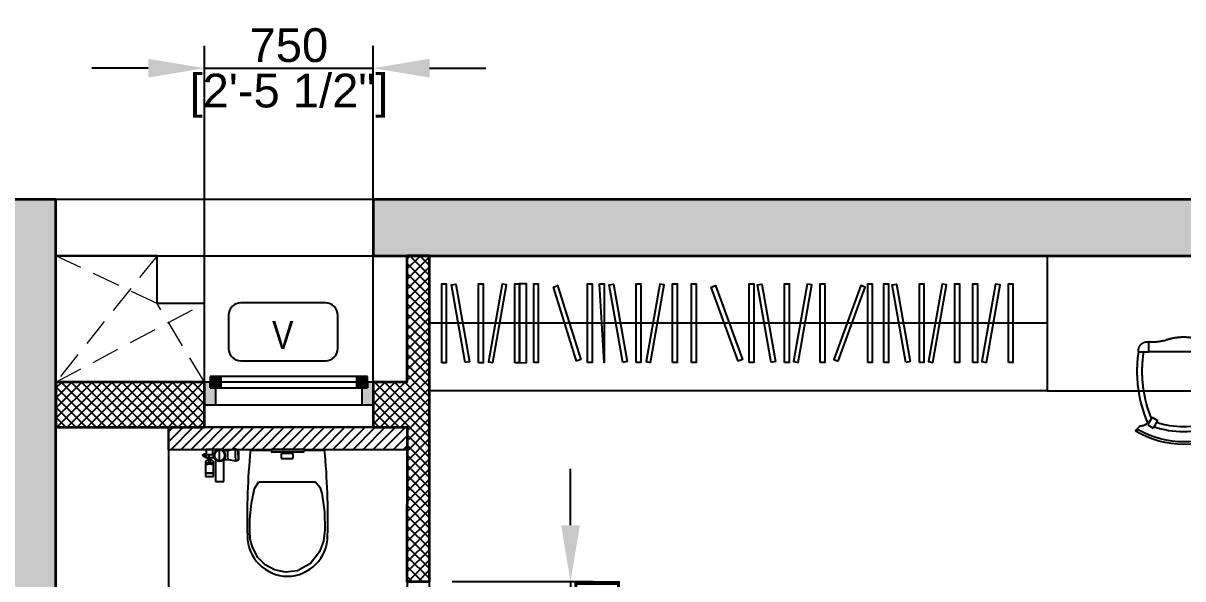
# Model space of a CAD drawing. Header units: millimetres. Extents: x -9946 to 131129, y -14823 to 207061.
# Drawn here: x 118998 to 124151, y 181561 to 184030 of the extents above; entities that cross this region are included whole.
import ezdxf
from ezdxf.enums import TextEntityAlignment as Align

# ---------------------------------------------------------------- set-up
doc = ezdxf.new("R2010")
doc.units = ezdxf.units.MM
doc.linetypes.add('( Hidden )', pattern=[0.375, 0.25, -0.125])
doc.linetypes.add('3BHK  WEST_UN-2$0$2024-08-30_TOWER-C$0$HIDDEN', pattern=[9.525, 6.35, -3.175])
for name, color, linetype in [('A-Dimensions', 4, 'Continuous'), ('A-Elevation 10', 8, 'Continuous'), ('A-Fixture', 8, 'Continuous'), ('A-Furniture', 8, 'Continuous'), ('A-Hatch', 252, 'Continuous'), ('A-Room Boundary', 44, 'Continuous'), ('A-Shaft', 8, 'Continuous'), ('A-Text Main', 44, 'Continuous'), ('A-Ventilator', 4, 'Continuous')]:
    doc.layers.add(name, color=color, linetype=linetype)
doc.layers.add('A-Wall', color=240, linetype='Continuous', lineweight=35)
doc.styles.add('2024-08-29_TOWER-A$0$simplex-0.8', font='simplex.shx', dxfattribs={"width": 0.8})
doc.styles.add('ARIAL', font='ARIALN.TTF')
doc.styles.add('S', font='arial.ttf', dxfattribs={"height": 150})
doc.dimstyles.new('DIMSMALL', dxfattribs={"dimtxt": 150, "dimasz": 250, "dimexe": 100, "dimexo": 100, "dimgap": 25, "dimtad": 1, "dimdec": 0, "dimtxsty": 'S', "dimcen": 0, "dimdle": 100, "dimclrd": 8, "dimclre": 8, "dimclrt": 256, "dimazin": 3, "dimtfac": 1, "dimtdec": 0, "dimtix": 1, "dimtmove": 0, "dimatfit": 3, "dimldrblk": '12_DatumFilled', "dimlwd": -1, "dimlwe": -1, "dimarcsym": 1})

# ---------------------------------------------------------------- blocks, each defined once
blk = doc.blocks.new('3BHK  WEST_UN-3$0$hjjhykl')
at = {"layer": 'A-Furniture', "linetype": 'Continuous'}
for points in [[(15771930.5, 1053024.5), (15774675.5, 1053024.8), (15774675.5, 1052424.8), (15771930.5, 1052424.5)], [(15771985.1, 1052549.4), (15771985.1, 1052899.4), (15772005.1, 1052899.4), (15772005.1, 1052549.4)], [(15772088.8, 1052550.3), (15772028, 1052895), (15772047.7, 1052898.4), (15772108.5, 1052553.7)], [(15772148.6, 1052549.4), (15772148.6, 1052899.4), (15772168.6, 1052899.4), (15772168.6, 1052549.4)], [(15772211.5, 1052550.3), (15772272.3, 1052895), (15772252.6, 1052898.4), (15772191.8, 1052553.7)], [(15772309.7, 1052549.4), (15772309.7, 1052899.4), (15772329.7, 1052899.4), (15772329.7, 1052549.4)], [(15772360.7, 1052549.4), (15772360.7, 1052899.4), (15772329.1, 1052899.5), (15772329.1, 1052549.5)], [(15772393.6, 1052549.5), (15772393.6, 1052899.5), (15772413.6, 1052899.5), (15772413.6, 1052549.5)], [(15772633, 1052549.5), (15772633, 1052899.5), (15772653, 1052899.5), (15772653, 1052549.5)], [(15772686, 1052899.5), (15772706, 1052899.5), (15772706, 1052549.5)], [(15772789.6, 1052550.4), (15772728.8, 1052895.1), (15772748.5, 1052898.5), (15772809.3, 1052553.9)], [(15772849.4, 1052549.5), (15772849.4, 1052899.5), (15772869.4, 1052899.5), (15772869.4, 1052549.5)], [(15772912.3, 1052550.4), (15772973.1, 1052895.1), (15772953.4, 1052898.5), (15772892.6, 1052553.9)], [(15773010.5, 1052549.5), (15773010.5, 1052899.5), (15773030.5, 1052899.5), (15773030.5, 1052549.5)], [(15773095, 1052549.5), (15773095, 1052899.5), (15773115, 1052899.5), (15773115, 1052549.5)], [(15773351.4, 1052549.5), (15773351.4, 1052899.5), (15773371.4, 1052899.5), (15773371.4, 1052549.5)], [(15773448.7, 1052550.4), (15773387.9, 1052895.1), (15773407.6, 1052898.5), (15773468.4, 1052553.9)], [(15773508.5, 1052549.5), (15773508.5, 1052899.5), (15773528.5, 1052899.5), (15773528.5, 1052549.5)], [(15773568.2, 1052550.4), (15773629, 1052895.1), (15773609.3, 1052898.5), (15773548.5, 1052553.9)], [(15773666.4, 1052549.5), (15773666.4, 1052899.5), (15773686.4, 1052899.5), (15773686.4, 1052549.5)], [(15773878.1, 1052549.5), (15773878.1, 1052899.5), (15773898.1, 1052899.5), (15773898.1, 1052549.5)], [(15773949.9, 1052549.5), (15773949.9, 1052899.5), (15773969.9, 1052899.5), (15773969.9, 1052549.5)], [(15774047.3, 1052550.4), (15773986.5, 1052895.1), (15774006.2, 1052898.5), (15774066.9, 1052553.9)], [(15774107.1, 1052549.5), (15774107.1, 1052899.5), (15774127.1, 1052899.5), (15774127.1, 1052549.5)], [(15774166.7, 1052550.4), (15774227.5, 1052895.1), (15774207.8, 1052898.5), (15774147.1, 1052553.9)], [(15774265, 1052549.5), (15774265, 1052899.5), (15774285, 1052899.5), (15774285, 1052549.5)], [(15774345.1, 1052549.5), (15774345.1, 1052899.5), (15774365.1, 1052899.5), (15774365.1, 1052549.5)], [(15774404.8, 1052550.4), (15774465.6, 1052895.1), (15774445.9, 1052898.5), (15774385.1, 1052553.9)], [(15774503, 1052549.5), (15774503, 1052899.5), (15774523, 1052899.5), (15774523, 1052549.5)], [(15772583.4, 1052556.6), (15772480.7, 1052885.5), (15772499.5, 1052892.3), (15772602.2, 1052563.4)], [(15773301.9, 1052556.6), (15773182.2, 1052885.5), (15773201, 1052892.3), (15773320.7, 1052563.4)], [(15773746, 1052556.6), (15773865.7, 1052885.5), (15773846.9, 1052892.3), (15773727.2, 1052563.4)]]:
    blk.add_lwpolyline(points, close=True, dxfattribs=at)
blk.add_lwpolyline([(15774675.5, 1052724.4), (15771930.5, 1052724.4)], dxfattribs=at)
blk = doc.blocks.new('3BHK  WEST_UN-2$0$2024-08-30_TOWER-C$0$STUDY TABLE CHAIR')
at = {"linetype": '3BHK  WEST_UN-2$0$2024-08-30_TOWER-C$0$HIDDEN', "ltscale": 0.1}
for p, q in [((-0.1555, 0.4111), (-0.1555, 0.4556)), ((0.1556, 0.4111), (0.1556, 0.4556)), ((-0.1999, 0.4111), (-0.1555, 0.4111)), ((-0.1555, 0.4111), (0.1556, 0.4111)), ((0.2001, 0.4111), (0.1556, 0.4111))]:
    blk.add_line(p, q, dxfattribs=at)
for p, q in [((-0.1407, 0.1205), (-0.1601, 0.0868)), ((-0.1407, 0.1205), (-0.1166, 0.1066)), ((-0.1166, 0.1066), (-0.1361, 0.0729)), ((0.1408, 0.1205), (0.1168, 0.1066)), ((0.1168, 0.1066), (0.1362, 0.0729)), ((0.1408, 0.1205), (0.1603, 0.0868)), ((-0.1601, 0.0868), (-0.1361, 0.0729)), ((0.1603, 0.0868), (0.1362, 0.0729)), ((0.2129, 0.0621), (0.2143, 0.0597))]:
    blk.add_line(p, q)
for centre, radius, start, end in [((0.0001, 0.2324), 0.2454, 68.7607, 111.2393), ((-0.1629, 0.4185), 0.0378, 78.6583, 191.3417), ((-0.1365, 0.6309), 0.1764, 263.8312, 285.6961), ((0.1367, 0.6309), 0.1764, 254.3039, 276.1688), ((0.1631, 0.4185), 0.0378, 348.6583, 101.3417), ((0.3729, 0.325), 0.5793, 171.4462, 187.5978), ((0.3729, 0.325), 0.557, 171.1022, 187.9028), ((-0.3726, 0.325), 0.557, 352.0972, 8.8978), ((-0.3726, 0.325), 0.5793, 352.4022, 8.5538)]:
    blk.add_arc(centre, radius, start, end, dxfattribs=at)
for centre, radius, start, end in [((0.3729, 0.325), 0.5793, 187.5978, 203.7494), ((0.3729, 0.325), 0.557, 187.9028, 202.0547), ((-0.3726, 0.325), 0.557, 337.9453, 352.0972), ((-0.3726, 0.325), 0.5793, 336.2506, 352.4022), ((-0.2058, 0.0575), 0.00864, 63.5361, 166.1654), ((0, 0.4148), 0.4148, 238.902, 301.1196), ((0, 0.4148), 0.4037, 239.9747, 300.0253), ((0.0001, 0.4667), 0.4111, 251.0753, 288.9247), ((0.0001, 0.4667), 0.3889, 251.717, 288.283), ((0.2058, 0.0581), 0.00814, 29.3011, 117.8056)]:
    blk.add_arc(centre, radius, start, end)
for points, knots in [([(-0.2102, 0.0649), (-0.2048, 0.0722), (-0.1961, 0.0837), (-0.179, 0.0843), (-0.1605, 0.0918), (-0.1515, 0.1042), (-0.1443, 0.1142)], [0, 0, 0, 0, 1.141957, 1.816294, 2.20041, 3.805403, 3.805403, 3.805403, 3.805403]), ([(0.21, 0.0651), (0.2047, 0.0722), (0.1963, 0.0837), (0.1793, 0.0842), (0.1608, 0.0918), (0.1519, 0.1042), (0.1446, 0.1142)], [0, 0, 0, 0, 1.119264, 1.793601, 2.177718, 3.782711, 3.782711, 3.782711, 3.782711])]:
    blk.add_open_spline(points, degree=3, knots=knots)
blk = doc.blocks.new('A$C68b82993')
at = {"layer": 'A-Furniture', "ltscale": 600}
blk.add_lwpolyline([(1200, 0), (1200, 600), (0, 600), (0, 0)], close=True, dxfattribs=at)
at = {"layer": 'A-Furniture', "ltscale": 600, "xscale": -1000, "yscale": 1000, "zscale": 1000}
blk.add_blockref('3BHK  WEST_UN-2$0$2024-08-30_TOWER-C$0$STUDY TABLE CHAIR', (606.6, -238.7), dxfattribs=at)
blk = doc.blocks.new('3BHK  WEST_UN-2$0$fgdskokjmfv')
at = {"layer": 'A-Fixture', "linetype": 'Continuous'}
for p, q in [((15769217.4, 1072186.7), (15769217.5, 1072186.9)), ((15769217.4, 1072186.5), (15769217.4, 1072186.7)), ((15769217.4, 1072186.3), (15769217.4, 1072186.5)), ((15769217.4, 1072186.1), (15769217.4, 1072186.3)), ((15769217.4, 1072186.3), (15769217.4, 1072186.3)), ((15769217.5, 1072185.9), (15769217.4, 1072186.1)), ((15769217.5, 1072187.3), (15769217.6, 1072187.5)), ((15769217.5, 1072187.1), (15769217.5, 1072187.3)), ((15769217.5, 1072186.9), (15769217.5, 1072187.1)), ((15769217.5, 1072185.7), (15769217.5, 1072185.9)), ((15769217.5, 1072185.5), (15769217.5, 1072185.7)), ((15769217.5, 1072185.3), (15769217.5, 1072185.5)), ((15769217.6, 1072185.1), (15769217.5, 1072185.3)), ((15769217.6, 1072187.7), (15769217.7, 1072187.9)), ((15769217.6, 1072187.5), (15769217.6, 1072187.7)), ((15769217.6, 1072184.9), (15769217.6, 1072185.1)), ((15769217.7, 1072184.7), (15769217.6, 1072184.9)), ((15769217.7, 1072187.9), (15769217.8, 1072188.1)), ((15769217.8, 1072184.5), (15769217.7, 1072184.7)), ((15769217.8, 1072188.3), (15769217.9, 1072188.5)), ((15769217.8, 1072188.1), (15769217.8, 1072188.3)), ((15769217.8, 1072184.3), (15769217.8, 1072184.5)), ((15769217.9, 1072184.2), (15769217.8, 1072184.3)), ((15769217.9, 1072188.5), (15769218, 1072188.7)), ((15769218, 1072184), (15769217.9, 1072184.2)), ((15769218, 1072188.7), (15769218.1, 1072188.8)), ((15769218.1, 1072183.8), (15769218, 1072184)), ((15769218.1, 1072188.8), (15769218.2, 1072189)), ((15769218.2, 1072183.6), (15769218.1, 1072183.8)), ((15769218.2, 1072189), (15769218.3, 1072189.2)), ((15769218.3, 1072183.5), (15769218.2, 1072183.6)), ((15769218.3, 1072189.2), (15769218.4, 1072189.3)), ((15769218.5, 1072183.3), (15769218.3, 1072183.5)), ((15769218.4, 1072189.3), (15769218.5, 1072189.5)), ((15769218.5, 1072189.5), (15769218.7, 1072189.6)), ((15769218.6, 1072183.2), (15769218.5, 1072183.3)), ((15769218.7, 1072183), (15769218.6, 1072183.2)), ((15769218.7, 1072189.6), (15769218.8, 1072189.8)), ((15769218.8, 1072182.9), (15769218.7, 1072183)), ((15769218.8, 1072189.8), (15769218.9, 1072189.9)), ((15769219, 1072182.7), (15769218.8, 1072182.9)), ((15769218.9, 1072189.9), (15769219.1, 1072190.1)), ((15769219.1, 1072182.6), (15769219, 1072182.7)), ((15769219.1, 1072190.1), (15769219.2, 1072190.2)), ((15769219.3, 1072182.5), (15769219.1, 1072182.6)), ((15769219.2, 1072190.2), (15769219.4, 1072190.3)), ((15769219.4, 1072182.3), (15769219.3, 1072182.5)), ((15769219.4, 1072190.3), (15769219.6, 1072190.4)), ((15769219.6, 1072182.2), (15769219.4, 1072182.3)), ((15769219.6, 1072190.4), (15769219.7, 1072190.6)), ((15769219.8, 1072182.1), (15769219.6, 1072182.2)), ((15769219.7, 1072190.6), (15769219.9, 1072190.7)), ((15769219.9, 1072182), (15769219.8, 1072182.1)), ((15769219.9, 1072190.7), (15769220.1, 1072190.8)), ((15769220.1, 1072181.9), (15769219.9, 1072182)), ((15769220.1, 1072190.8), (15769220.3, 1072190.8)), ((15769220.3, 1072181.8), (15769220.1, 1072181.9)), ((15769220.3, 1072190.8), (15769220.4, 1072190.9)), ((15769220.5, 1072181.7), (15769220.3, 1072181.8)), ((15769220.4, 1072190.9), (15769220.6, 1072191)), ((15769220.7, 1072181.7), (15769220.5, 1072181.7)), ((15769220.6, 1072191), (15769220.8, 1072191.1)), ((15769220.9, 1072181.6), (15769220.7, 1072181.7)), ((15769220.8, 1072191.1), (15769221, 1072191.1)), ((15769221, 1072181.5), (15769220.9, 1072181.6)), ((15769221, 1072191.1), (15769221.2, 1072191.2)), ((15769221.2, 1072181.5), (15769221, 1072181.5)), ((15769221.2, 1072191.2), (15769221.4, 1072191.2)), ((15769221.4, 1072181.4), (15769221.2, 1072181.5)), ((15769221.4, 1072191.2), (15769221.6, 1072191.3)), ((15769221.6, 1072181.4), (15769221.4, 1072181.4)), ((15769221.6, 1072191.3), (15769221.8, 1072191.3)), ((15769221.8, 1072181.4), (15769221.6, 1072181.4)), ((15769221.8, 1072191.3), (15769222, 1072191.3)), ((15769222, 1072181.4), (15769221.8, 1072181.4)), ((15769222, 1072191.3), (15769222.2, 1072191.3)), ((15769222.2, 1072181.3), (15769222, 1072181.4)), ((15769222.2, 1072191.3), (15769222.4, 1072191.3)), ((15769222.4, 1072181.3), (15769222.2, 1072181.3)), ((15769222.4, 1072191.3), (15769222.4, 1072191.3)), ((15769222.5, 1072191.3), (15769222.4, 1072191.3)), ((15769222.4, 1072191.3), (15769222.4, 1072191.3)), ((15769222.4, 1072191.3), (15769222.5, 1072191.3)), ((15769222.5, 1072181.3), (15769222.4, 1072181.3)), ((15769222.4, 1072181.3), (15769222.4, 1072181.3)), ((15769222.4, 1072181.3), (15769222.5, 1072181.3)), ((15769222.6, 1072191.3), (15769222.5, 1072191.3)), ((15769222.5, 1072191.3), (15769222.5, 1072191.3)), ((15769222.5, 1072191.3), (15769222.7, 1072191.3)), ((15769222.6, 1072181.3), (15769222.5, 1072181.3)), ((15769222.5, 1072181.3), (15769222.5, 1072181.3)), ((15769222.5, 1072181.3), (15769222.7, 1072181.3)), ((15769222.8, 1072191.3), (15769222.6, 1072191.3)), ((15769222.8, 1072181.3), (15769222.6, 1072181.3)), ((15769222.7, 1072191.3), (15769222.9, 1072191.3)), ((15769222.7, 1072181.3), (15769222.8, 1072181.3)), ((15769232.1, 1072191.3), (15769222.8, 1072191.3)), ((15769222.8, 1072181.3), (15769228.8, 1072181.3)), ((15769223, 1072181.3), (15769222.8, 1072181.3)), ((15769222.9, 1072191.3), (15769223.1, 1072191.3)), ((15769223.3, 1072181.3), (15769223, 1072181.3)), ((15769223.1, 1072191.3), (15769223.4, 1072191.3)), ((15769223.6, 1072181.3), (15769223.3, 1072181.3)), ((15769223.4, 1072191.3), (15769223.8, 1072191.3)), ((15769224, 1072181.3), (15769223.6, 1072181.3)), ((15769223.8, 1072191.3), (15769224.2, 1072191.3)), ((15769224.4, 1072181.3), (15769224, 1072181.3)), ((15769224.2, 1072191.3), (15769224.7, 1072191.3)), ((15769224.9, 1072181.3), (15769224.4, 1072181.3)), ((15769228.6, 1072190), (15769228.8, 1072176)), ((15769228.7, 1072190), (15769232.9, 1072190)), ((15769233.2, 1072176), (15769228.9, 1072176)), ((15769231.8, 1072211.9), (15769232.1, 1072190)), ((15769309.2, 1072211.9), (15769231.8, 1072211.9)), ((15769232.9, 1072190), (15769239.6, 1072190)), ((15769233.1, 1072183), (15769232.9, 1072190)), ((15769233.2, 1072176), (15769233.1, 1072183)), ((15769239.6, 1072176), (15769233.2, 1072176)), ((15769239.6, 1072190), (15769243.9, 1072190)), ((15769243.8, 1072176), (15769239.6, 1072176)), ((15769240, 1072176), (15769240, 1072167.3)), ((15769242, 1072176), (15769242, 1072161.6)), ((15769243.9, 1072183), (15769243.8, 1072176)), ((15769247.1, 1072176), (15769243.8, 1072176)), ((15769243.9, 1072190), (15769247.1, 1072190)), ((15769243.9, 1072190), (15769243.9, 1072183)), ((15769247.1, 1072190), (15769264.5, 1072190)), ((15769264.4, 1072176), (15769247.1, 1072176)), ((15769252.2, 1072161.6), (15769252.2, 1072176)), ((15769254.3, 1072167.3), (15769254.3, 1072176)), ((15769262.2, 1072190), (15769262.5, 1072211.9)), ((15769262.2, 1072191.3), (15769262.5, 1072191.3)), ((15769262.5, 1072191.3), (15769263.8, 1072191.3)), ((15769263.8, 1072191.3), (15769265.2, 1072191.3)), ((15769264.4, 1072183), (15769264.5, 1072190)), ((15769264.4, 1072176), (15769264.4, 1072183)), ((15769265.9, 1072181.3), (15769264.5, 1072181.3)), ((15769265.2, 1072191.3), (15769266.5, 1072191.3)), ((15769266.6, 1072181.3), (15769265.9, 1072181.3)), ((15769274.3, 1072211.9), (15769274.3, 1072210.2)), ((15769274.3, 1072210.2), (15769274.3, 1072208.5)), ((15769274.3, 1072208.5), (15769274.3, 1072206.8)), ((15769274.3, 1072206.8), (15769274.3, 1072205.4)), ((15769292.1, 1072163.3), (15769292.1, 1072209.4)), ((15769309.2, 1072211.4), (15769309.2, 1072211.9)), ((15769309.2, 1072209.7), (15769309.2, 1072211.4)), ((15769309.2, 1072208), (15769309.2, 1072209.7)), ((15769309.2, 1072206.4), (15769309.2, 1072208)), ((15769309.2, 1072206), (15769309.2, 1072206.4)), ((15769328, 1072207), (15769309.9, 1072206.4)), ((15769362.5, 1072214.8), (15769328, 1072207)), ((15769362.5, 1072214.8), (15769374.5, 1072212)), ((15769428.5, 1072209.1), (15769522.1, 1072209.1)), ((15769667.1, 1072211.9), (15769522.1, 1072211.9)), ((15769522.1, 1072211.9), (15769522.1, 1072203.9)), ((15769664.1, 1072200.9), (15769525.1, 1072200.9)), ((15769618.4, 1072200.9), (15769565.9, 1072200.9)), ((15769565.9, 1072200.9), (15769565.9, 1072197.6)), ((15769618.4, 1072194.8), (15769565.9, 1072194.8)), ((15769565.9, 1072194.8), (15769565.9, 1072174.4)), ((15769567.3, 1072172.9), (15769616.9, 1072172.9)), ((15769567.4, 1072196.1), (15769616.9, 1072196.1)), ((15769618.4, 1072197.6), (15769618.4, 1072200.9)), ((15769618.4, 1072174.4), (15769618.4, 1072194.8)), ((15769667.1, 1072211.9), (15769667.1, 1072203.9)), ((15769667.1, 1072209.1), (15769758.5, 1072209.1)), ((15769229.4, 1072152.1), (15769229.4, 1072141.2)), ((15769229.6, 1072148.4), (15769264.6, 1072148.4)), ((15769229.6, 1072148.4), (15769229.6, 1072107.6)), ((15769235.2, 1072152.4), (15769235.2, 1072142.5)), ((15769240, 1072155.2), (15769240, 1072152.4)), ((15769254.3, 1072152.4), (15769254.3, 1072155.2)), ((15769259, 1072142.5), (15769259, 1072152.4)), ((15769264.6, 1072107.6), (15769264.6, 1072148.4)), ((15769264.9, 1072141.2), (15769264.9, 1072152.1)), ((15769273.1, 1072167.7), (15769273.1, 1072069.7)), ((15769311.1, 1072167.5), (15769329.3, 1072168.1)), ((15769311.2, 1072069.7), (15769311.2, 1072167.7)), ((15769329.3, 1072168.1), (15769364.2, 1072162.5)), ((15769364.3, 1072162.5), (15769376.1, 1072166)), ((15769229.6, 1072107.6), (15769264.6, 1072107.6)), ((15769229.6, 1072107.1), (15769229.6, 1072107.6)), ((15769264.6, 1072107.6), (15769229.6, 1072107.6)), ((15769264.6, 1072107.1), (15769229.6, 1072107.1)), ((15769229.6, 1072107.1), (15769229.6, 1072093)), ((15769229.6, 1072093), (15769264.6, 1072093)), ((15769264.6, 1072107.1), (15769264.6, 1072107.6)), ((15769264.6, 1072093), (15769264.6, 1072107.1)), ((15769273.1, 1072069.7), (15769311.2, 1072069.7)), ((15769466.3, 1072068.4), (15769718.4, 1072068.4))]:
    blk.add_line(p, q, dxfattribs=at)
at = {"layer": 'A-Fixture', "linetype": 'Continuous', "flags": 128}
blk.add_lwpolyline([(15769718.4, 1072068.4), (15769737.6, 1072045.5), (15769745.9, 1072018.8), (15769758.3, 1071936), (15769759.7, 1071856.1), (15769753.6, 1071804.7), (15769735.8, 1071758), (15769695.5, 1071705.9), (15769637.7, 1071673.8), (15769584.5, 1071667.4), (15769535.5, 1071677.4), (15769494.7, 1071699.3), (15769461.6, 1071732.3), (15769437.5, 1071777.7), (15769427.2, 1071814.6), (15769425.9, 1071851.1), (15769426.5, 1071902.1), (15769433.3, 1071973.6), (15769447, 1072039.1), (15769466.3, 1072068.4)], dxfattribs=at)
at = {"layer": 'A-Fixture', "linetype": 'Continuous'}
for centre, radius, start, end in [((15769292.1, 1072186.3), 26.2, 100.2496, 180), ((15769292.1, 1072186.3), 26.2, 180, 0), ((15769292.1, 1072186.3), 23, 0, 180), ((15769292.1, 1072186.3), 23, 180, 0), ((15769292.1, 1072186.3), 26.2, 0, 132.8693), ((15772559.7, 1071909.6), 3145.4, 174.5369, 181.4631), ((15769525.1, 1072203.9), 3, 180, 270), ((15769567.4, 1072197.6), 1.5, 180, 270), ((15769567.3, 1072174.4), 1.46, 180, 270), ((15769616.9, 1072197.6), 1.5, 270, 0), ((15769616.9, 1072174.4), 1.46, 270, 0), ((15769664.1, 1072203.9), 3, 270, 0), ((15766627.4, 1071909.6), 3145.4, 358.5369, 5.4631), ((15769292.1, 1072189.5), 28.9, 228.7983, 242.5322), ((15769292.1, 1072189.5), 28.9, 297.4678, 311.2017), ((15769595.6, 1071829.3), 180.3, 180, 269.3484), ((15769591.5, 1071829.3), 180.3, 270.6516, 0)]:
    blk.add_arc(centre, radius, start, end, dxfattribs=at)
for centre, major_axis, ratio, start_param, end_param in [((15769310.5, 1072186.9), (-0.6, 19.4), 0.087894, 6.275362, 6.466185), ((15769328.7, 1072187.5), (-0.6, 19.4), 0.087894, 6.275362, 9.416955), ((15769363.4, 1072188.7), (-0.8, 26.2), 0.087894, 0.017046, 3.133769), ((15769375.3, 1072189), (-0.7, 23), 0.087894, 0.026053, 3.133769), ((15769375.3, 1072189), (-0.7, 23), 0.087894, 3.165124, 6.230506), ((15769247.1, 1072152.1), (17.8, 0), 0.939693, 1.86017, 3.254011), ((15769247.1, 1072141.2), (17.8, 0), 0.939693, 2.995055, 3.28771), ((15769247.1, 1072141.2), (17.8, 0), 0.939693, 0.452611, 2.688981), ((15769247.1, 1072141.2), (13.4, 0), 0.939693, 1.839841, 2.521963), ((15769247.1, 1072142.5), (11.9, 0), 0.939693, 1.570796, 2.584055), ((15769247.1, 1072142.5), (11.9, 0), 0.939693, 1.570796, 2.584055), ((15769247.1, 1072141), (11.9, 0), 0.939693, 1.570796, 2.410164), ((15769247.1, 1072141.2), (13.4, 0), 0.939693, 1.634555, 1.767445), ((15769247.1, 1072142.5), (11.9, 0), 0.939693, 0.557537, 1.570796), ((15769247.1, 1072142.5), (11.9, 0), 0.939693, 0.557537, 1.570796), ((15769247.1, 1072141), (11.9, 0), 0.939693, 0.731428, 1.570796), ((15769247.1, 1072141.2), (13.4, 0), 0.939693, 1.374148, 1.507037), ((15769247.1, 1072141.2), (13.4, 0), 0.939693, 0.61963, 1.312246), ((15769247.1, 1072152.1), (17.8, 0), 0.939693, 6.170767, 7.561634), ((15769247.1, 1072141.2), (17.8, 0), 0.939693, 6.137068, 6.429723), ((15769310.5, 1072186.9), (-0.6, 19.4), 0.087894, 2.98627, 3.106469)]:
    blk.add_ellipse(centre, major_axis=major_axis, ratio=ratio, start_param=start_param, end_param=end_param, dxfattribs=at)
blk = doc.blocks.new('A$C4f85aa07')
at = {"layer": 'A-Ventilator', "linetype": 'Continuous'}
for points in [[(25, 175), (75, 175), (75, 225), (25, 225)], [(725, 225), (675, 225), (675, 175), (725, 175)], [(0, 100), (50, 100), (50, 175), (25, 175), (25, 200), (0, 200)], [(750, 200), (725, 200), (725, 175), (700, 175), (700, 100), (750, 100)]]:
    blk.add_hatch(color=256, dxfattribs=at).paths.add_polyline_path(points)
for p, q in [((75, 225), (25, 225)), ((25, 225), (25, 175)), ((675, 225), (75, 225)), ((75, 175), (75, 225)), ((675, 225), (75, 225)), ((725, 225), (675, 225)), ((675, 225), (675, 175)), ((725, 175), (725, 225)), ((0, 200), (0, 100)), ((750, 200), (0, 200)), ((25, 200), (0, 200)), ((0, 200), (0, 100)), ((0, 200), (0, 100)), ((25, 175), (25, 200)), ((50, 175), (25, 175)), ((25, 175), (75, 175)), ((50, 100), (50, 175)), ((675, 200), (75, 200)), ((75, 175), (675, 175)), ((675, 175), (725, 175)), ((725, 175), (700, 175)), ((700, 175), (700, 100)), ((750, 200), (725, 200)), ((725, 200), (725, 175)), ((750, 200), (750, 100)), ((750, 200), (750, 100)), ((750, 200), (750, 100)), ((0, 100), (0, 0)), ((0, 100), (50, 100)), ((0, 100), (0, 0)), ((50, 100), (700, 100)), ((700, 100), (750, 100)), ((750, 100), (750, 0)), ((750, 100), (750, 0)), ((750, 0), (0, 0))]:
    blk.add_line(p, q, dxfattribs=at)
blk = doc.blocks.new('2024-08-29_TOWER-A$0$WNTG')
at = {"layer": 'A-Text Main'}
blk.add_lwpolyline([(-187.8, 246.2), (187.8, 246.2, -0.414214), (242.8, 191.2), (242.8, 43.3, -0.414214), (187.8, -11.7), (-187.8, -11.7, -0.414214), (-242.8, 43.3), (-242.8, 191.2, -0.414214)], format="xyb", close=True, dxfattribs=at)
at = {"layer": 'A-Text Main', "style": '2024-08-29_TOWER-A$0$simplex-0.8', "width": 0.8}
blk.add_attdef('WNTG', text='', height=150, dxfattribs=at).set_placement((-1.6, 43), align=Align.CENTER)
blk = doc.blocks.new('Unit_3')
at = {"layer": 'A-Hatch', "linetype": 'Continuous'}
h = blk.add_hatch(color=256, dxfattribs=at)
h.dxf.hatch_style = 1
h.paths.add_polyline_path([(0, -4107), (0, 0), (2950, 0), (2950, -250), (250, -250), (250, -3907.1), (3749.5, -3907.1), (3749.5, -4107.1)])
h.paths.add_polyline_path([(5510, -4107.1), (5510, 0), (4680, 0), (4680, -250), (5310, -250), (5310, -4107.1)])
h.paths.add_polyline_path([(6920, -250), (10663.4, -250), (10663.4, 0), (6920, 0)])
h.paths.add_polyline_path([(8170.2, -4106.6), (11365, -4106.6), (11365, -2899.7), (11115, -2899.7), (11115, -3856.5), (8170.2, -3856.5)])
h.paths.add_polyline_path([(250, -5307), (0, -5307), (0, -12449.9), (3342, -12449.9), (3342, -12199.9), (249.6, -12199.9), (249.6, -8258.9), (5201.6, -8258.9), (5201.6, -8058.9), (250, -8058.9)])
h = blk.add_hatch(dxfattribs=at)
h.set_pattern_fill('ANSI37', color=256, scale=10)
h.paths.add_polyline_path([(3930, -250), (3930, 0), (3650, 0), (3650, -250), (3650, -933), (3749.5, -932.5), (3749.5, -249.5)])
h.paths.add_polyline_path([(3749.5, -1783), (3650, -1783), (3650, -2907.1), (3749.5, -2907.1), (3749.5, -2843), (5310, -2843), (5310, -2742.4), (3749.5, -2742.4)])
h.paths.add_polyline_path([(5510, -3607.1), (7070.2, -3607.1), (7070.2, -4107.1), (7170.2, -4107.1), (7170.2, -2547.1), (7070.2, -2547.1), (7070.2, -3506.5), (5510, -3506.5)])
h.paths.add_polyline_path([(7069.7, -250), (7069.7, -811.3), (6919.7, -811.3), (6920, -1011.9), (7070.2, -1011.9), (7070, -1697.1), (7170, -1697.1), (7170.2, -250)])
h.paths.add_polyline_path([(5509.5, -1011.9), (6170, -1011.9), (6169.9, -811.3), (5509.5, -811.3)])
h.paths.add_polyline_path([(9476.2, -4107.6), (9476.2, -4557), (9576.2, -4557), (9576.2, -4107.6)])
h.paths.add_polyline_path([(8476.8, -4106.6), (8476.8, -4557), (8726.8, -4557), (8726.8, -4106.6)])
h.paths.add_polyline_path([(8476.8, -8008.9), (8476.8, -7557), (8726.6, -7557), (8726.6, -8008.9)])
h.paths.add_polyline_path([(9640.6, -8258.9), (9640.4, -8859.8), (9539.9, -8859.8), (9540.1, -8258.9)])
h.paths.add_polyline_path([(10340.6, -8258.9), (10340.6, -8758.9), (10240.6, -8758.9), (10240.6, -8258.9)])
h.paths.add_polyline_path([(9640.6, -12199.9), (9640.7, -9859.8), (9540.2, -9859.8), (9540.1, -12199.9)])
h.paths.add_polyline_path([(6201.6, -9258.9), (5192, -9258.9), (5192, -9358.3), (6201.6, -9358.3)])
h.paths.add_polyline_path([(4242, -9258.9), (4242, -12449.9), (4341.5, -12449.9), (4341.5, -11653.8), (4491.7, -11653.8), (4492, -11544.2), (4342, -11544.2), (4342, -9258.9)])
h.paths.add_polyline_path([(6201.6, -11544.2), (5242, -11544.2), (5242, -11653.9), (6201.6, -11653.9)])
at = {"layer": 'A-Hatch'}
h = blk.add_hatch(dxfattribs=at)
h.set_pattern_fill('ANSI31', color=256, scale=10)
h.set_pattern_definition([(45, (29405.136, -180665.087), (-22.4506403, 22.4506403), [])])
h.paths.add_polyline_path([(7070.2, -1011.9), (7070.2, -1111.9), (6010, -1111.9), (6010, -1011.9)])
at = {"layer": 'A-Elevation 10', "linetype": 'Continuous'}
for points in [[(5510, -249.7), (6920, -249.7), (6920, 0), (5510, 0)], [(6169.6, -811.3), (6169.6, -461.9), (5959.6, -461.9), (5959.6, -249.7), (5509.5, -249.7), (5509.5, -811.3)]]:
    blk.add_lwpolyline(points, close=True, dxfattribs=at)
at = {"layer": 'A-Fixture'}
blk.add_lwpolyline([(6010, -2456.1), (6010, -2606.1), (5510, -2606.1), (5510, -1011.9), (6010, -1011.9), (6010, -1906.1)], dxfattribs=at)
blk.add_lwpolyline([(7070.2, -1011.9), (7070.2, -1111.9), (6010, -1111.9), (6010, -1011.9)], close=True, dxfattribs=at)
at = {"layer": 'A-Room Boundary', "color": 1, "linetype": 'Continuous'}
for points in [[(7170.2, -250), (11115, -250), (11115, -3856.5), (7170.2, -3856.5)], [(5509.5, -1011.9), (7070.2, -1011.9), (7070.2, -3506.5), (5509.5, -3506.5)]]:
    blk.add_lwpolyline(points, close=True, dxfattribs=at)
at = {"layer": 'A-Shaft', "linetype": '( Hidden )', "lineweight": 0, "ltscale": 500}
for points in [[(6169.6, -811.3), (5959.6, -461.9), (5509.5, -249.6)], [(5959.6, -249.7), (5509.5, -811.3), (6169.6, -461.9)]]:
    blk.add_lwpolyline(points, dxfattribs=at)
at = {"layer": 'A-Wall'}
for points in [[(5510, -4107.1), (5510, 0), (4680, 0), (4680, -250), (5310, -250), (5310, -4107.1)], [(6920, -250), (10663.4, -250), (10663.4, 0), (6920, 0)], [(7069.7, -250), (7069.7, -811.3), (6919.7, -811.3), (6920, -1011.9), (7070.2, -1011.9), (7070, -1697.1), (7170, -1697.1), (7170.2, -250)], [(5509.5, -1011.9), (6170, -1011.9), (6169.9, -811.3), (5509.5, -811.3)]]:
    blk.add_lwpolyline(points, close=True, dxfattribs=at)
at = {"layer": 'A-Fixture', "ltscale": 600}
blk.add_blockref('3BHK  WEST_UN-2$0$fgdskokjmfv', (-15763054.5, -1073323.5), dxfattribs=at)
at = {"layer": 'A-Furniture', "ltscale": 600}
blk.add_blockref('3BHK  WEST_UN-3$0$hjjhykl', (-15764760.3, -1053274.5), dxfattribs=at)
at = {"layer": 'A-Furniture', "linetype": 'Continuous'}
blk.add_blockref('A$C68b82993', (9915.2, -849.8), dxfattribs=at)
at = {"layer": 'A-Text Main'}
ref = blk.add_blockref('2024-08-29_TOWER-A$0$WNTG', (6519.7, -471), dxfattribs=dict(at, xscale=-1, rotation=180))
ref.add_attrib('WNTG', 'V', dxfattribs={"height": 125, "style": 'ARIAL'}).set_placement((6518.1, -664.4), align=Align.CENTER)
at = {"layer": 'A-Ventilator', "linetype": 'Continuous'}
blk.add_blockref('A$C4f85aa07', (6170, -1011.9), dxfattribs=at)
blk = doc.blocks.new('*D103')
at = {"layer": 'A-Dimensions', "color": 8, "transparency": 16777216}
for p, q in [((119803.8, 182409.4), (119803.8, 183930.4)), ((120553.8, 182409.4), (120553.8, 183930.4)), ((119553.8, 183830.4), (119303.8, 183830.4)), ((119803.8, 183830.4), (120553.8, 183830.4)), ((120803.8, 183830.4), (121053.8, 183830.4))]:
    blk.add_line(p, q, dxfattribs=at)
for points in [[(119553.8, 183872), (119553.8, 183788.7), (119803.8, 183830.4)], [(120803.8, 183872), (120803.8, 183788.7), (120553.8, 183830.4)]]:
    blk.add_solid(points, dxfattribs=at)
at = {"layer": 'Defpoints', "color": 0, "transparency": 16777216}
for p in [(120553.8, 183830.4), (119803.8, 182309.4), (120553.8, 182309.4)]:
    blk.add_point(p, dxfattribs=at)
at = {"layer": 'A-Dimensions', "lineweight": 30, "transparency": 16777216, "char_height": 150, "attachment_point": 5, "style": 'S'}
for s, insert in [('\\A1;750', (120178.8, 183931.9)), ('\\A1;[2\'-5 1/2"]', (120178.8, 183708.3))]:
    blk.add_mtext(s, dxfattribs=dict(at, insert=insert))
blk = doc.blocks.new('12_DatumFilled')
at = {"color": 8, "linetype": 'ByBlock'}
blk.add_solid([(0, 0.577), (-1, 0), (0, -0.577)], dxfattribs=at)
blk = doc.blocks.new('*D111')
at = {"layer": 'A-Dimensions', "color": 8, "transparency": 16777216}
for p, q in [((121430.4, 181799.1), (121430.4, 182049.1)), ((120904, 181549.1), (121530.4, 181549.1)), ((121430.4, 181549.1), (121430.4, 180699.1)), ((120904, 180699.1), (121530.4, 180699.1)), ((121430.4, 180449.1), (121430.4, 180199.1))]:
    blk.add_line(p, q, dxfattribs=at)
for points in [[(121388.7, 181799.1), (121472, 181799.1), (121430.4, 181549.1)], [(121388.7, 180449.1), (121472, 180449.1), (121430.4, 180699.1)]]:
    blk.add_solid(points, dxfattribs=at)
at = {"layer": 'Defpoints', "color": 0, "transparency": 16777216}
for p in [(120804, 181549.1), (120804, 180699.1), (121430.4, 180699.1)]:
    blk.add_point(p, dxfattribs=at)
at = {"layer": 'A-Dimensions', "lineweight": 30, "transparency": 16777216, "char_height": 150, "attachment_point": 5, "rotation": 90, "style": 'S'}
for s, insert in [('\\A1;[2\'-9 1/2"]', (121552.5, 181124.1)), ('\\A1;850', (121328.8, 181124.1))]:
    blk.add_mtext(s, dxfattribs=dict(at, insert=insert))

msp = doc.modelspace()

# ---------------------------------------------------------------- block references
at = {"linetype": 'Continuous'}
msp.add_blockref('Unit_3', (113633.6, 183246.5), dxfattribs=at)

# ---------------------------------------------------------------- next in the draw order: dimensions: what is measured, and where the dimension line sits
at = {"layer": 'A-Dimensions', "lineweight": 30}
dim = msp.add_linear_dim(base=(120553.8, 183830.4), p1=(119803.8, 182309.4), p2=(120553.8, 182309.4), dimstyle='DIMSMALL', dxfattribs=at)
dim.commit()
dim.dimension.update_dxf_attribs({"geometry": '*D103', "text_midpoint": (120178.8, 183830.4)})
dim = msp.add_linear_dim(base=(121430.4, 180699.1), p1=(120804, 181549.1), p2=(120804, 180699.1), angle=90, dimstyle='DIMSMALL', dxfattribs=at)
dim.commit()
dim.dimension.update_dxf_attribs({"geometry": '*D111', "text_midpoint": (121430.4, 181124.1)})

doc.saveas('drawing.dxf')
